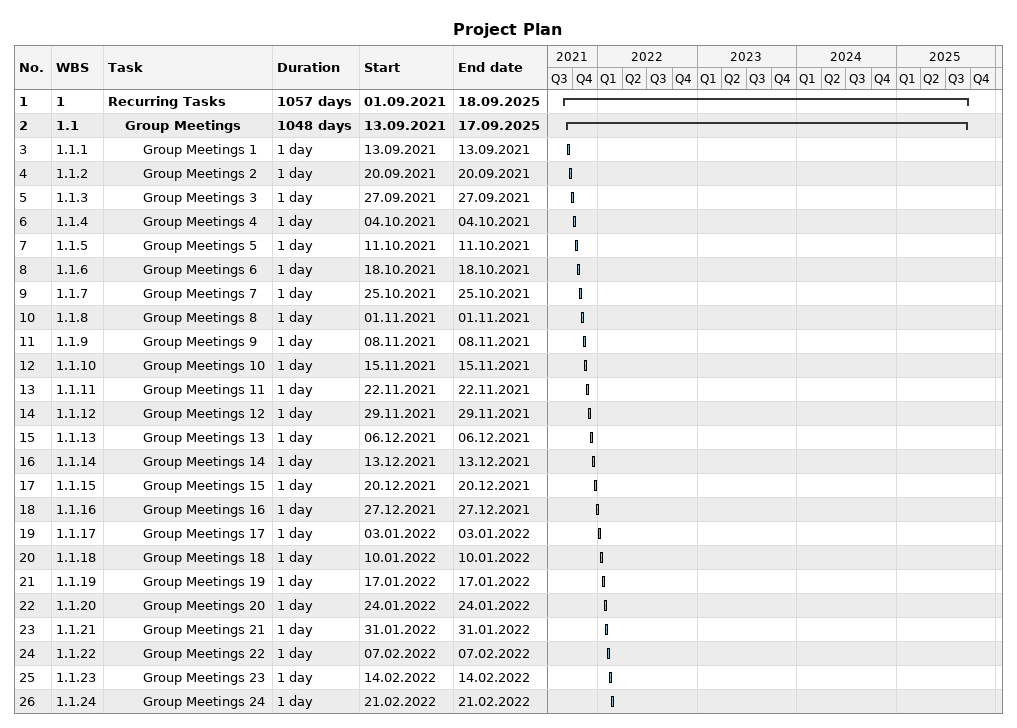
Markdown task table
Project Plan

| ID | WBS | Task | Duration | Start | Finish |
|---|---|---|---|---|---|
| 1 | 1 | **Recurring Tasks** | 1057d | 2021-09-01 | 2025-09-18 |
| 2 | 1.1 | **Group Meetings** | 1048d | 2021-09-13 | 2025-09-17 |
| 3 | 1.1.1 | Group Meetings 1 | 1d | 2021-09-13 | 2021-09-13 |
| 4 | 1.1.2 | Group Meetings 2 | 1d | 2021-09-20 | 2021-09-20 |
| 5 | 1.1.3 | Group Meetings 3 | 1d | 2021-09-27 | 2021-09-27 |
| 6 | 1.1.4 | Group Meetings 4 | 1d | 2021-10-04 | 2021-10-04 |
| 7 | 1.1.5 | Group Meetings 5 | 1d | 2021-10-11 | 2021-10-11 |
| 8 | 1.1.6 | Group Meetings 6 | 1d | 2021-10-18 | 2021-10-18 |
| 9 | 1.1.7 | Group Meetings 7 | 1d | 2021-10-25 | 2021-10-25 |
| 10 | 1.1.8 | Group Meetings 8 | 1d | 2021-11-01 | 2021-11-01 |
| 11 | 1.1.9 | Group Meetings 9 | 1d | 2021-11-08 | 2021-11-08 |
| 12 | 1.1.10 | Group Meetings 10 | 1d | 2021-11-15 | 2021-11-15 |
| 13 | 1.1.11 | Group Meetings 11 | 1d | 2021-11-22 | 2021-11-22 |
| 14 | 1.1.12 | Group Meetings 12 | 1d | 2021-11-29 | 2021-11-29 |
| 15 | 1.1.13 | Group Meetings 13 | 1d | 2021-12-06 | 2021-12-06 |
| 16 | 1.1.14 | Group Meetings 14 | 1d | 2021-12-13 | 2021-12-13 |
| 17 | 1.1.15 | Group Meetings 15 | 1d | 2021-12-20 | 2021-12-20 |
| 18 | 1.1.16 | Group Meetings 16 | 1d | 2021-12-27 | 2021-12-27 |
| 19 | 1.1.17 | Group Meetings 17 | 1d | 2022-01-03 | 2022-01-03 |
| 20 | 1.1.18 | Group Meetings 18 | 1d | 2022-01-10 | 2022-01-10 |
| 21 | 1.1.19 | Group Meetings 19 | 1d | 2022-01-17 | 2022-01-17 |
| 22 | 1.1.20 | Group Meetings 20 | 1d | 2022-01-24 | 2022-01-24 |
| 23 | 1.1.21 | Group Meetings 21 | 1d | 2022-01-31 | 2022-01-31 |
| 24 | 1.1.22 | Group Meetings 22 | 1d | 2022-02-07 | 2022-02-07 |
| 25 | 1.1.23 | Group Meetings 23 | 1d | 2022-02-14 | 2022-02-14 |
| 26 | 1.1.24 | Group Meetings 24 | 1d | 2022-02-21 | 2022-02-21 |
